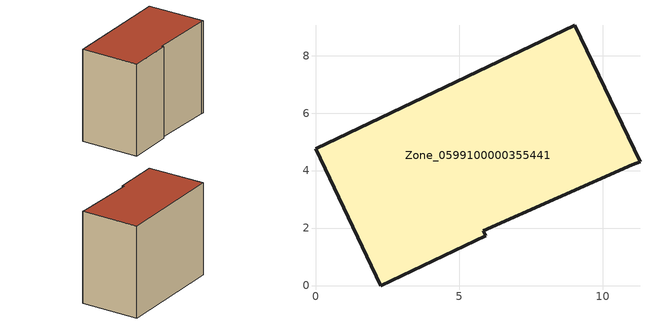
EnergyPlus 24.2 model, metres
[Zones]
Zone_0599100000355441
 floor ground (C_G): 11.29,4.3 11.03,4.2 5.83,1.91 5.92,1.74 2.26,0 0,4.76 9.03,9.05 z0
 wall outside (C_F): 2.26,0 5.92,1.74 5.83,1.91 11.03,4.2 11.29,4.3 9.03,9.05 0,4.76 2.26,0 z0:8.31
 roof outside (C_R): 11.03,4.2 11.29,4.3 9.03,9.05 0,4.76 2.26,0 5.92,1.74 5.83,1.91 z8.31
[BUILDING]
Pand.0599100000355441: North Axis=0; Terrain=City; Loads Convergence Tolerance Value=0.04; Temperature Convergence Tolerance Value=0.4; Solar Distribution=FullExterior; Maximum Number of Warmup Days=25; Minimum Number of Warmup Days=1
[Site:Location]
Rotterdam.The.Hague.AP_ZH_NLD Design_Conditions: Latitude=51.96; Longitude=4.45; Time Zone=1; Elevation=-4.5
[SITE:GROUNDTEMPERATURE:BUILDINGSURFACE]
18, 18, 18, 18, 18, 18, 18, 18, 18, 18, 18, 18
[MATERIAL] Thermal Absorptance=0.9; Solar Absorptance=0.7; Visible Absorptance=0.7
Name | Roughness | Thickness | Conductivity | Density | Specific Heat
G.TC.1992-2005 | MediumSmooth | 0.15 | 0.06 | 540 | 1210
F.TC.1992-2005 | Rough | 0.3 | 0.12 | 1920 | 840
R.TC.1992-2005 | MediumRough | 0.2 | 0.08 | 1500 | 1000
[CONSTRUCTION]
C_G: G.TC.1992-2005
C_F: F.TC.1992-2005
C_R: R.TC.1992-2005
[ZONE]
Zone_0599100000355441: Type=1; Multiplier=1; Ceiling Height=Autocalculate; Volume=Autocalculate; Floor Area=autocalculate; Part of Total Floor Area=Yes
[ZONEINFILTRATION:DESIGNFLOWRATE]
Infil_Zone_0599100000355441: Zone or ZoneList or Space or SpaceList=Zone_0599100000355441; Schedule=AlwaysOn; Design Flow Rate Calculation Method=Flow/Area; Flow Rate per Floor Area=0.0015; Constant Term Coefficient=1; Temperature Term Coefficient=0; Velocity Term Coefficient=0; Velocity Squared Term Coefficient=0
[HVACTEMPLATE:ZONE:IDEALLOADSAIRSYSTEM]
Zone_0599100000355441: Maximum Heating Supply Air Temperature=50; Minimum Cooling Supply Air Temperature=13; Maximum Heating Supply Air Humidity Ratio=0.0156; Minimum Cooling Supply Air Humidity Ratio=0.0077; Heating Limit=NoLimit; Cooling Limit=NoLimit; Dehumidification Control Type=ConstantSensibleHeatRatio; Cooling Sensible Heat Ratio=0.7; Dehumidification Setpoint=60; Humidification Control Type=None; Humidification Setpoint=30; Outdoor Air Method=None; Outdoor Air Flow Rate per Person=0.00944; Outdoor Air Flow Rate per Zone Floor Area=0; Outdoor Air Flow Rate per Zone=0; Demand Controlled Ventilation Type=None; Outdoor Air Economizer Type=NoEconomizer; Heat Recovery Type=None; Sensible Heat Recovery Effectiveness=0.7; Latent Heat Recovery Effectiveness=0.65
[ZONECONTROL:THERMOSTAT]
ThermostatControl_Zone_0599100000355441: Zone or ZoneList=Zone_0599100000355441; Control Type Schedule=DualSetpointControlType; Control 1=Thermostat_Zone_0599100000355441; Temperature Difference Between Cutout And Setpoint=0
[THERMOSTATSETPOINT:DUALSETPOINT]
Thermostat_Zone_0599100000355441: Heating Setpoint Temperature Schedule=HeatingSetpoint_Zone_0599100000355441; Cooling Setpoint Temperature Schedule=CoolingSetpoint_Zone_0599100000355441
[SCHEDULE:COMPACT]
HeatingSetpoint_Zone_0599100000355441: Through: 12/31, For: AllDays, Until: 24:00, 21
CoolingSetpoint_Zone_0599100000355441: Through: 12/31, For: AllDays, Until: 24:00, 24
DualSetpointControlType: Through: 12/31, For: AllDays, Until: 24:00, 4
AlwaysOn: Through: 12/31, For: AllDays, Until: 24:00, 1
